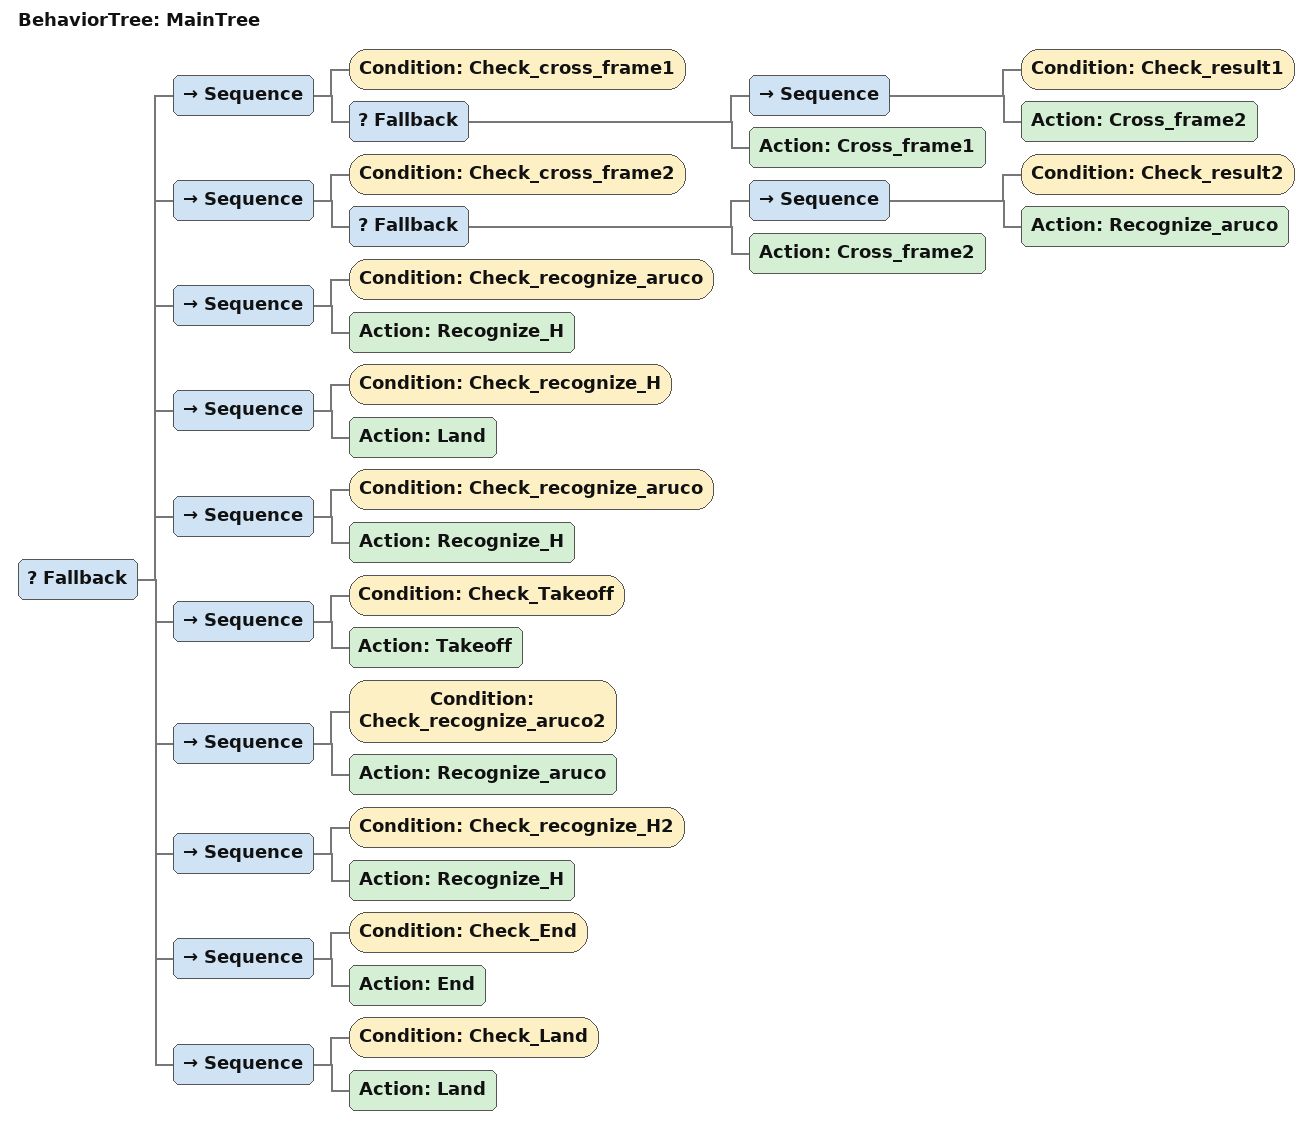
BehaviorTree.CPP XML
<root BTCPP_format="4">
    <BehaviorTree ID="MainTree">
        <Fallback>
            <Sequence>
                <Condition ID="Check_cross_frame1"/>
				<Fallback>
					<Sequence>
						<Condition ID="Check_result1"/>
						<Action ID="Cross_frame2"/>
					</Sequence>
					<Action ID="Cross_frame1"/>
				</Fallback>
            </Sequence>
            <Sequence>
                <Condition ID="Check_cross_frame2"/>
				<Fallback>
					<Sequence>
						<Condition ID="Check_result2"/>
						<Action ID="Recognize_aruco"/>
					</Sequence>
					<Action ID="Cross_frame2"/>
				</Fallback>
            </Sequence>
            <Sequence>
                <Condition ID="Check_recognize_aruco"/>
				<Action ID="Recognize_H"/>
            </Sequence>
            <Sequence>
                <Condition ID="Check_recognize_H"/>
				<Action ID="Land"/>
            </Sequence>
            <Sequence>
                <Condition ID="Check_recognize_aruco"/>
				<Action ID="Recognize_H"/>
            </Sequence>
		    <Sequence>
                <Condition ID="Check_Takeoff"/>
				<Action ID="Takeoff"/>
            </Sequence>
		    <Sequence>
                <Condition ID="Check_recognize_aruco2"/>
				<Action ID="Recognize_aruco"/>
            </Sequence>
		    <Sequence>
                <Condition ID="Check_recognize_H2"/>
				<Action ID="Recognize_H"/>
            </Sequence>
		    <Sequence>
                <Condition ID="Check_End"/>
				<Action ID="End"/>
            </Sequence>
		    <Sequence>
                <Condition ID="Check_Land"/>
				<Action ID="Land"/>
            </Sequence>
        </Fallback>
    </BehaviorTree>
</root>
